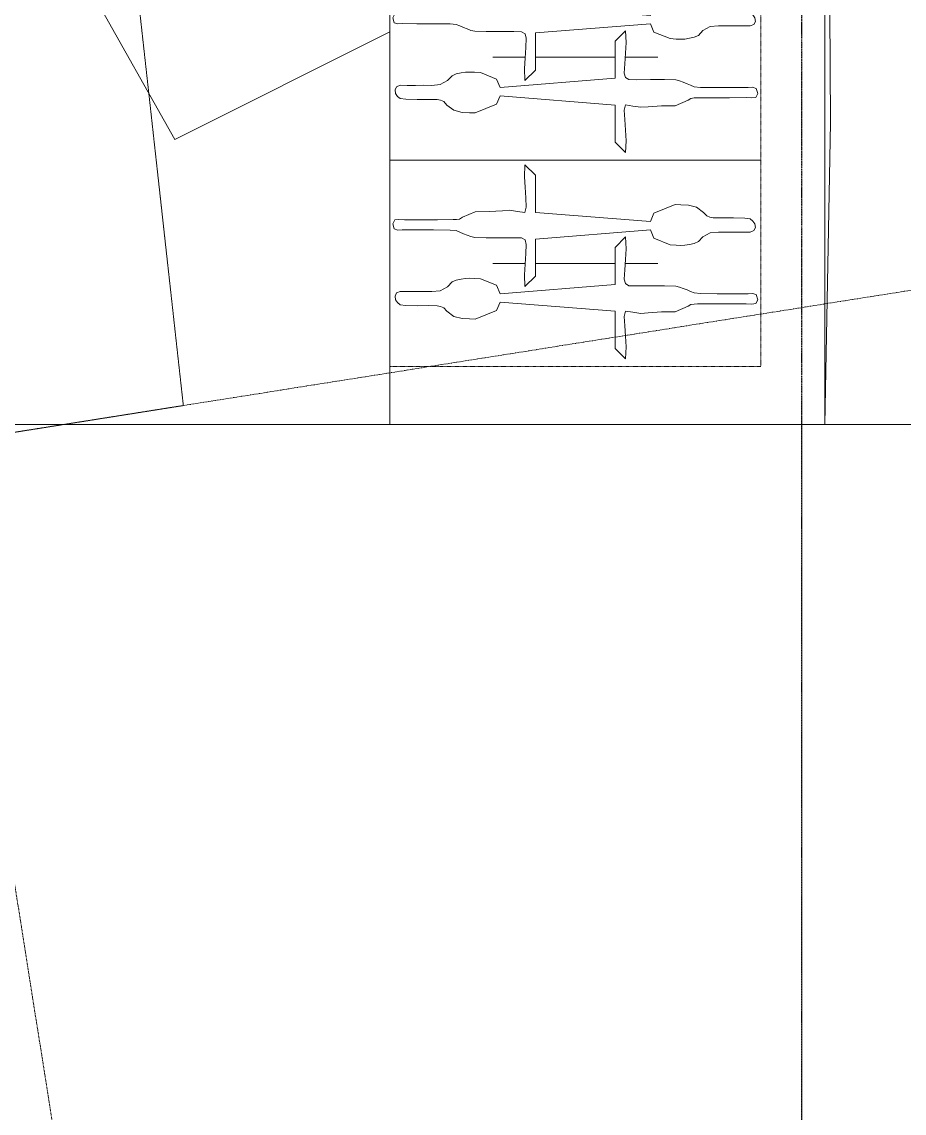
# Model space of a CAD drawing. Header units: millimetres. Extents: x -2612262 to -2065320, y 3717813 to 4283368.
# Drawn here: x -2230768 to -2226488, y 4009804 to 4015098 of the extents above; entities that cross this region are included whole.
import ezdxf

# ---------------------------------------------------------------- set-up
doc = ezdxf.new("R2010")
doc.units = ezdxf.units.MM
for name, pattern in [('AEC_Double Dash', [39, 15, -4, 6, -4, 6, -4]), ('Aligning Line', [3.2004, 1.6002, -1.6002]), ('BOUNDARY Tighter', [8, 4, -2, 0, -2]), ('Dash Tight', [1.2, 0.6, -0.6]), ('Grid Line', [21, 12, -3, 3, -3]), ('Overhead', [4, 2.5, -1.5])]:
    doc.linetypes.add(name, pattern=pattern)
for name, color, linetype, lineweight in [('A-DETL', 90, 'Continuous', 18), ('A-DETL-GENF', 92, 'Continuous', 5), ('A-FLOR', 192, 'Continuous', 5), ('A-FLOR-OVHD', 1, 'Overhead', 13), ('C-PROP-LINE', 91, 'AEC_Double Dash', 13), ('C-TOPO', 7, 'Continuous', 5), ('C-TOPO-MAJR', 7, 'Continuous', 20), ('G-ANNO-REFR', 1, 'Aligning Line', 5), ('S-GRID', 1, 'Continuous', 5)]:
    doc.layers.add(name, color=color, linetype=linetype, lineweight=lineweight)
picture_1 = doc.add_image_def('image1.jpg', size_in_pixel=(6528, 5638))

# ---------------------------------------------------------------- blocks, each defined once
blk = doc.blocks.new('Family - ___-240017-GA - Part B')
at = {"layer": 'C-PROP-LINE', "color": 20}
blk.add_line((-2226983.4, 4038163.3), (-2226983.4, 4009381.8), dxfattribs=at)
blk = doc.blocks.new('DET_PERSON_PLAN1 - DET_PERSON_PLAN1-1349623-GA - Part B')
at = {"layer": 'A-DETL-GENF'}
for p, q in [((9, 905.4), (-15.5, 898.5)), ((28.1, 895.9), (9, 905.4)), ((-15.5, 898.5), (-21.1, 880.3)), ((-21.1, 880.3), (-19.8, 859.2)), ((-19.8, 859.2), (-20.2, 788.7)), ((30.3, 876.3), (28.1, 895.9)), ((29, 849.1), (30.3, 876.3)), ((29.4, 768.4), (29, 849.1)), ((-20.2, 788.7), (-20.2, 708)), ((29.4, 687.7), (29.4, 768.4)), ((-20.2, 708), (-21, 627.3)), ((29.7, 612.4), (29.4, 687.7)), ((-23.9, 597.4), (-30.8, 579.8)), ((-21, 627.3), (-23.9, 597.4)), ((30, 596.7), (29.7, 612.4)), ((32.3, 581.4), (30, 596.7)), ((-45.4, 544.2), (-52.4, 526.1)), ((-38.5, 562.2), (-45.4, 544.2)), ((-30.8, 579.8), (-38.5, 562.2)), ((41, 567.1), (32.3, 581.4)), ((68.2, 505.1), (41, 567.1)), ((-56.8, 507.9), (-58.3, 452.9)), ((-52.4, 526.1), (-56.8, 507.9)), ((68.4, 438.4), (68.2, 505.1)), ((-58.3, 452.9), (-58.7, 385.8)), ((73, 373.3), (68.4, 438.4)), ((-58.7, 385.8), (-57.9, 318.6)), ((75.1, 338.6), (73, 373.3)), ((-57.9, 318.6), (-58.9, 280.3)), ((69.5, 299.4), (75.1, 338.6)), ((-237.9, 267), (-295.2, 263.8)), ((-186.6, 263.2), (-237.9, 267)), ((-58.9, 280.3), (-68.9, 263.3)), ((64.4, 264.5), (69.5, 299.4)), ((237.9, 267), (186.6, 263.2)), ((295.2, 263.8), (237.9, 267)), ((-295.2, 263.8), (-244.9, 213.5)), ((-244.9, 213.5), (-64.9, 213.5)), ((-135.2, 260.4), (-186.6, 263.2)), ((-90.3, 257.4), (-135.2, 260.4)), ((-68.9, 263.3), (-90.3, 257.4)), ((-64.9, 213.5), (-20.2, -344.7)), ((20.2, -344.7), (64.9, 213.5)), ((90.3, 257.4), (64.4, 264.5)), ((64.9, 213.5), (244.9, 213.5)), ((135.2, 260.4), (90.3, 257.4)), ((186.6, 263.2), (135.2, 260.4)), ((244.9, 213.5), (295.2, 263.8)), ((-61, -361.9), (-92.5, -439.7)), ((-20.2, -344.7), (-61, -361.9)), ((61, -361.9), (20.2, -344.7)), ((102.7, -464.8), (61, -361.9)), ((-94.3, -469.3), (-95.3, -490.7)), ((-92.5, -439.7), (-94.3, -469.3)), ((102.2, -492.6), (102.7, -464.8)), ((-95.3, -490.7), (-94.3, -512)), ((-94.3, -512), (-90.9, -533.8)), ((89.7, -568.4), (100.4, -529)), ((100.4, -529), (102.2, -492.6)), ((-90.9, -533.8), (-85.8, -557.6)), ((-85.8, -557.6), (-77.1, -577.8)), ((-77.1, -577.8), (-53.5, -599.3)), ((64.6, -602.3), (89.7, -568.4)), ((-53.5, -599.3), (-34.3, -635)), ((-34.3, -635), (-30.4, -675)), ((38.7, -649.8), (41.6, -633.2)), ((41.6, -633.2), (47.7, -618.1)), ((47.7, -618.1), (64.6, -602.3)), ((-30.4, -675), (-30.9, -715.9)), ((37.8, -692.6), (38.7, -649.8)), ((-30.9, -715.9), (-30.7, -755.5)), ((37.9, -747.5), (37.8, -692.6)), ((-30.7, -755.5), (-30.7, -795.1)), ((37, -802.3), (37.9, -747.5)), ((-30.7, -795.1), (-30.9, -829)), ((-30.9, -829), (-23.8, -846.9)), ((-23.8, -846.9), (-8.8, -854.3)), ((9.1, -851.5), (22.8, -842)), ((22.8, -842), (33.3, -829)), ((33.3, -829), (37, -802.3)), ((-8.8, -854.3), (9.1, -851.5))]:
    blk.add_line(p, q, dxfattribs=at)

msp = doc.modelspace()

# ---------------------------------------------------------------- linework, layer by layer
at = {"layer": 'A-DETL', "linetype": 'BOUNDARY Tighter', "lineweight": 25}
msp.add_line((-2226983.4, 4009381.8), (-2226983.4, 4038163.3), dxfattribs=at)
at = {"layer": 'A-DETL', "linetype": 'Dash Tight', "lineweight": 5}
for p, q in [((-2228983.4, 4014426.1), (-2228983.4, 4015426.1)), ((-2227183.4, 4015426.1), (-2227183.4, 4014426.1)), ((-2228983.4, 4013426.1), (-2228983.4, 4014426.1)), ((-2228983.4, 4014426.1), (-2227183.4, 4014426.1)), ((-2227183.4, 4014426.1), (-2228983.4, 4014426.1)), ((-2227183.4, 4014426.1), (-2227183.4, 4013426.1)), ((-2227183.4, 4013426.1), (-2228983.4, 4013426.1))]:
    msp.add_line(p, q, dxfattribs=at)
at = {"layer": 'A-DETL', "lineweight": 5}
for p, q in [((-2228326.4, 4014926.1), (-2228483.4, 4014926.1)), ((-2227889.9, 4014926.1), (-2228276.9, 4014926.1)), ((-2227683.4, 4014926.1), (-2227841.2, 4014926.1)), ((-2228326.4, 4013926.1), (-2228483.4, 4013926.1)), ((-2227889.9, 4013926.1), (-2228276.9, 4013926.1)), ((-2227683.4, 4013926.1), (-2227841.2, 4013926.1))]:
    msp.add_line(p, q, dxfattribs=at)
at = {"layer": 'A-FLOR'}
for p, q in [((-2228983.4, 4029426.1), (-2228983.4, 4013143.9)), ((-2226872.5, 4013143.9), (-2226872.5, 4015812.5)), ((-2233099.6, 4012743), (-2230568.7, 4013143.9)), ((-2220833.7, 4013143.9), (-2230568.7, 4013143.9)), ((-2226983.4, 4009250.4), (-2226983.4, 4013143.9))]:
    msp.add_line(p, q, dxfattribs=at)
at = {"layer": 'A-FLOR-OVHD'}
for p, q in [((-2229984.8, 4013236.4), (-2232185.8, 4033132)), ((-2229984.8, 4013236.4), (-2232185.8, 4033132)), ((-2319811.5, 3999008.7), (-2229984.8, 4013236.4)), ((-2319811.5, 3999008.7), (-2229984.8, 4013236.4))]:
    msp.add_line(p, q, dxfattribs=at)
at = {"layer": 'C-TOPO'}
for p, q in [((-2226847.5, 4015151.8), (-2226844.9, 4014607.8)), ((-2226844.9, 4014607.8), (-2226872.5, 4013143.9)), ((-2226872.5, 4013143.9), (-2230852.5, 4013143.9))]:
    msp.add_line(p, q, dxfattribs=at)
at = {"layer": 'C-TOPO-MAJR', "color": 8, "lineweight": 15}
for p, q in [((-2230575.6, 4015502), (-2230026.4, 4014526.8)), ((-2230026.4, 4014526.8), (-2228983.4, 4015049.7))]:
    msp.add_line(p, q, dxfattribs=at)
at = {"layer": 'S-GRID', "linetype": 'Grid Line'}
for p, q in [((-2229896.4, 4005189.8), (-2239295.5, 4064531.7)), ((-2319776.1, 3999014.3), (-2220382.6, 4014757.3))]:
    msp.add_line(p, q, dxfattribs=at)

# ---------------------------------------------------------------- block references
at = {"layer": 'A-DETL-GENF'}
for p, rotation in [((-2228063.4, 4015108.5), 90.00000000000014), ((-2228103.4, 4014758.7), 270.0000000000005), ((-2228063.4, 4014108.5), 90.00000000000014), ((-2228103.4, 4013758.7), 270.0000000000005)]:
    msp.add_blockref('DET_PERSON_PLAN1 - DET_PERSON_PLAN1-1349623-GA - Part B', p, dxfattribs=dict(at, rotation=rotation))
at = {"layer": 'C-PROP-LINE', "color": 20}
msp.add_blockref('Family - ___-240017-GA - Part B', (0, 0), dxfattribs=at)

# ---------------------------------------------------------------- pictures from other files: only their frames are drawn
at = {"layer": 'G-ANNO-REFR'}
image = msp.add_image(picture_1, insert=(-2382054.9, 4283368.1), size_in_units=(433000, 373966.6), rotation=-122.11743, dxfattribs=at)
image.dxf.flags = 15

doc.saveas('drawing.dxf')
